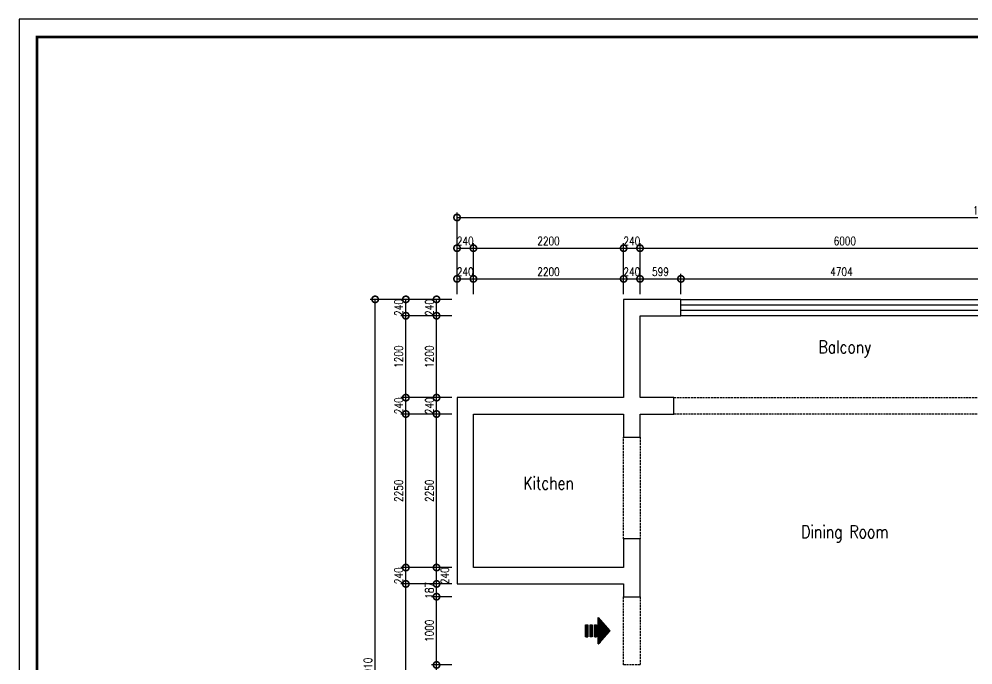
# Model space of a CAD drawing. Header units: millimetres. Extents: x 0 to 211505, y 0 to 22276.
# Drawn here: x 72002 to 85973, y 12811 to 22276 of the extents above; entities that cross this region are included whole.
import ezdxf

# ---------------------------------------------------------------- set-up
doc = ezdxf.new("R2010")
doc.units = ezdxf.units.MM
doc.linetypes.add('HIDDEN_JURAN', pattern=[1.4, 1, -0.4])
for name, color, linetype in [('P-其他元素', 1, 'Continuous'), ('P-墙体', 160, 'Continuous'), ('P-墙洞', 14, 'HIDDEN_JURAN'), ('P-房间名', 2, 'Continuous'), ('P-标注', 44, 'Continuous'), ('P-玻璃窗', 136, 'Continuous')]:
    doc.layers.add(name, color=color, linetype=linetype)
doc.styles.add('标准', font='simplex.shx', dxfattribs={"width": 0.8, "bigfont": 'gbcbig.shx'})
doc.dimstyles.new('sjj_1-075', dxfattribs={"dimscale": 75, "dimtxt": 1.6, "dimasz": 2.5, "dimexe": 1, "dimexo": 1, "dimgap": 0.6, "dimtad": 1, "dimdec": 0, "dimzin": 12, "dimdsep": 46, "dimtxsty": '标准', "dimblk": 'DOTSMALL', "dimblk1": 'DOTSMALL', "dimblk2": 'DOTSMALL', "dimcen": 0.125, "dimclrd": 3, "dimclre": 3, "dimclrt": 14, "dimadec": 0, "dimazin": 0, "dimtfac": 1, "dimtdec": 0, "dimtix": 1, "dimtmove": 2, "dimatfit": 3, "dimldrblk": 'DOTSMALL', "dimfxl": 6, "dimfxlon": 1, "dimtvp": 1, "dimtolj": 1, "dimtzin": 0, "dimarcsym": 0})
pattern_1 = [(135, (-41924.8837, 660.13651), (-0.05303300859, -0.05303300859), [])]

# ---------------------------------------------------------------- blocks, each defined once
blk = doc.blocks.new('sjj_进门方向')
h = blk.add_hatch()
h.set_pattern_fill('ANSI31', color=250, scale=0.6, angle=90, style=0)
h.set_pattern_definition(pattern_1)
h.paths.add_polyline_path([(-192, 9), (0, 180), (193, 9)])
h = blk.add_hatch()
h.set_pattern_fill('ANSI31', color=250, scale=0.6, angle=90, style=0)
h.set_pattern_definition(pattern_1)
h.paths.add_polyline_path([(88, -20), (-87, -20), (-87, -49), (88, -49)])
h = blk.add_hatch()
h.set_pattern_fill('ANSI31', color=250, scale=0.6, angle=90, style=0)
h.set_pattern_definition(pattern_1)
h.paths.add_polyline_path([(-87, -145), (88, -145), (88, -180), (-87, -180)])
h.paths.add_polyline_path([(-87, -81), (88, -81), (88, -110), (-87, -110)])
blk.add_lwpolyline([(-193, 9), (0, 180), (193, 9), (-193, 9)])
for points in [[(-87, -20), (87, -20), (87, -49), (-87, -49)], [(-87, -81), (87, -81), (87, -110), (-87, -110)], [(-87, -145), (87, -145), (87, -180), (-87, -180)]]:
    blk.add_lwpolyline(points, close=True)
blk = doc.blocks.new('_DotSmall')
at = {"color": 0, "linetype": 'ByBlock', "const_width": 0.5}
blk.add_lwpolyline([(-0.0625, 0, 1), (0.0625, 0, 1)], format="xyb", close=True, dxfattribs=at)
blk = doc.blocks.new('*D1498')
at = {"layer": 'DEFPOINTS', "color": 0}
for p in [(77217, 18168), (77667, 18168), (77667, 7258)]:
    blk.add_point(p, dxfattribs=at)
at = {"layer": 'P-标注', "color": 3, "lineweight": -2}
for p, q in [((77592, 18168), (77142, 18168)), ((77217, 7258), (77217, 18168)), ((77592, 7258), (77142, 7258))]:
    blk.add_line(p, q, dxfattribs=at)
at = {"layer": 'P-标注', "color": 3, "lineweight": -2, "xscale": 187.5, "yscale": 187.5, "zscale": 187.5}
for p, rotation in [((77217, 18168), 89.99998127603163), ((77217, 7258), 269.9999812760316)]:
    blk.add_blockref('_DotSmall', p, dxfattribs=dict(at, rotation=rotation))
at = {"layer": 'P-标注', "color": 14, "insert": (77112, 12713), "char_height": 120, "attachment_point": 5, "rotation": 90, "style": '标准'}
blk.add_mtext('\\A1;10910', dxfattribs=at)
blk = doc.blocks.new('*D1499')
at = {"layer": 'DEFPOINTS', "color": 0}
for p in [(93937, 19368), (78417, 18918), (93937, 18918)]:
    blk.add_point(p, dxfattribs=at)
at = {"layer": 'P-标注', "color": 3, "lineweight": -2}
for p, q in [((78417, 18993), (78417, 19443)), ((93937, 18993), (93937, 19443)), ((78417, 19368), (93937, 19368))]:
    blk.add_line(p, q, dxfattribs=at)
at = {"layer": 'P-标注', "color": 3, "lineweight": -2, "xscale": 187.5, "yscale": 187.5, "zscale": 187.5, "rotation": 180}
blk.add_blockref('_DotSmall', (78417, 19368), dxfattribs=at)
at = {"layer": 'P-标注', "color": 3, "lineweight": -2, "xscale": 187.5, "yscale": 187.5, "zscale": 187.5}
blk.add_blockref('_DotSmall', (93937, 19368), dxfattribs=at)
at = {"layer": 'P-标注', "color": 14, "insert": (86177, 19473), "char_height": 120, "attachment_point": 5, "style": '标准'}
blk.add_mtext('\\A1;15520', dxfattribs=at)
blk = doc.blocks.new('*D1502')
at = {"layer": 'DEFPOINTS', "color": 0}
for p in [(77667, 13998), (78117, 13998), (78117, 7258)]:
    blk.add_point(p, dxfattribs=at)
at = {"layer": 'P-标注', "color": 3, "lineweight": -2}
for p, q in [((78042, 13998), (77592, 13998)), ((77667, 7258), (77667, 13998)), ((78042, 7258), (77592, 7258))]:
    blk.add_line(p, q, dxfattribs=at)
at = {"layer": 'P-标注', "color": 3, "lineweight": -2, "xscale": 187.5, "yscale": 187.5, "zscale": 187.5}
for p, rotation in [((77667, 13998), 89.99998127603163), ((77667, 7258), 269.9999812760316)]:
    blk.add_blockref('_DotSmall', p, dxfattribs=dict(at, rotation=rotation))
at = {"layer": 'P-标注', "color": 14, "insert": (77562, 10628), "char_height": 120, "attachment_point": 5, "rotation": 90, "style": '标准'}
blk.add_mtext('\\A1;6740', dxfattribs=at)
blk = doc.blocks.new('*D1503')
at = {"layer": 'DEFPOINTS', "color": 0}
for p in [(77667, 14238), (78117, 14238), (78117, 13998)]:
    blk.add_point(p, dxfattribs=at)
at = {"layer": 'P-标注', "color": 3, "lineweight": -2}
for p, q in [((78042, 14238), (77592, 14238)), ((77667, 13998), (77667, 14238)), ((78042, 13998), (77592, 13998))]:
    blk.add_line(p, q, dxfattribs=at)
at = {"layer": 'P-标注', "color": 3, "lineweight": -2, "xscale": 187.5, "yscale": 187.5, "zscale": 187.5}
for p, rotation in [((77667, 14238), 269.9999812760311), ((77667, 13998), 89.99998127603108)]:
    blk.add_blockref('_DotSmall', p, dxfattribs=dict(at, rotation=rotation))
at = {"layer": 'P-标注', "color": 14, "insert": (77562, 14118), "char_height": 120, "attachment_point": 5, "rotation": 90, "style": '标准'}
blk.add_mtext('\\A1;240', dxfattribs=at)
blk = doc.blocks.new('*D1504')
at = {"layer": 'DEFPOINTS', "color": 0}
for p in [(77667, 16488), (78117, 16488), (78117, 14238)]:
    blk.add_point(p, dxfattribs=at)
at = {"layer": 'P-标注', "color": 3, "lineweight": -2}
for p, q in [((78042, 16488), (77592, 16488)), ((77667, 14238), (77667, 16488)), ((78042, 14238), (77592, 14238))]:
    blk.add_line(p, q, dxfattribs=at)
at = {"layer": 'P-标注', "color": 3, "lineweight": -2, "xscale": 187.5, "yscale": 187.5, "zscale": 187.5}
for p, rotation in [((77667, 16488), 89.99998127603172), ((77667, 14238), 269.9999812760317)]:
    blk.add_blockref('_DotSmall', p, dxfattribs=dict(at, rotation=rotation))
at = {"layer": 'P-标注', "color": 14, "insert": (77562, 15363), "char_height": 120, "attachment_point": 5, "rotation": 90, "style": '标准'}
blk.add_mtext('\\A1;2250', dxfattribs=at)
blk = doc.blocks.new('*D1505')
at = {"layer": 'DEFPOINTS', "color": 0}
for p in [(77667, 16728), (78117, 16728), (78117, 16488)]:
    blk.add_point(p, dxfattribs=at)
at = {"layer": 'P-标注', "color": 3, "lineweight": -2}
for p, q in [((78042, 16728), (77592, 16728)), ((77667, 16488), (77667, 16728)), ((78042, 16488), (77592, 16488))]:
    blk.add_line(p, q, dxfattribs=at)
at = {"layer": 'P-标注', "color": 3, "lineweight": -2, "xscale": 187.5, "yscale": 187.5, "zscale": 187.5}
for p, rotation in [((77667, 16728), 269.9999812760311), ((77667, 16488), 89.99998127603108)]:
    blk.add_blockref('_DotSmall', p, dxfattribs=dict(at, rotation=rotation))
at = {"layer": 'P-标注', "color": 14, "insert": (77562, 16608), "char_height": 120, "attachment_point": 5, "rotation": 90, "style": '标准'}
blk.add_mtext('\\A1;240', dxfattribs=at)
blk = doc.blocks.new('*D1506')
at = {"layer": 'DEFPOINTS', "color": 0}
for p in [(77667, 17928), (78117, 17928), (78117, 16728)]:
    blk.add_point(p, dxfattribs=at)
at = {"layer": 'P-标注', "color": 3, "lineweight": -2}
for p, q in [((78042, 17928), (77592, 17928)), ((77667, 16728), (77667, 17928)), ((78042, 16728), (77592, 16728))]:
    blk.add_line(p, q, dxfattribs=at)
at = {"layer": 'P-标注', "color": 3, "lineweight": -2, "xscale": 187.5, "yscale": 187.5, "zscale": 187.5}
for p, rotation in [((77667, 17928), 89.99998127603176), ((77667, 16728), 269.9999812760317)]:
    blk.add_blockref('_DotSmall', p, dxfattribs=dict(at, rotation=rotation))
at = {"layer": 'P-标注', "color": 14, "insert": (77562, 17328), "char_height": 120, "attachment_point": 5, "rotation": 90, "style": '标准'}
blk.add_mtext('\\A1;1200', dxfattribs=at)
blk = doc.blocks.new('*D1507')
at = {"layer": 'DEFPOINTS', "color": 0}
for p in [(77667, 18168), (78117, 18168), (78117, 17928)]:
    blk.add_point(p, dxfattribs=at)
at = {"layer": 'P-标注', "color": 3, "lineweight": -2}
for p, q in [((78042, 18168), (77592, 18168)), ((77667, 17928), (77667, 18168)), ((78042, 17928), (77592, 17928))]:
    blk.add_line(p, q, dxfattribs=at)
at = {"layer": 'P-标注', "color": 3, "lineweight": -2, "xscale": 187.5, "yscale": 187.5, "zscale": 187.5}
for p, rotation in [((77667, 18168), 269.9999812760311), ((77667, 17928), 89.99998127603108)]:
    blk.add_blockref('_DotSmall', p, dxfattribs=dict(at, rotation=rotation))
at = {"layer": 'P-标注', "color": 14, "insert": (77562, 18048), "char_height": 120, "attachment_point": 5, "rotation": 90, "style": '标准'}
blk.add_mtext('\\A1;240', dxfattribs=at)
blk = doc.blocks.new('*D1508')
at = {"layer": 'DEFPOINTS', "color": 0}
for p in [(78657, 18918), (78417, 18468), (78657, 18468)]:
    blk.add_point(p, dxfattribs=at)
at = {"layer": 'P-标注', "color": 3, "lineweight": -2}
for p, q in [((78417, 18543), (78417, 18993)), ((78417, 18918), (78657, 18918)), ((78657, 18543), (78657, 18993))]:
    blk.add_line(p, q, dxfattribs=at)
at = {"layer": 'P-标注', "color": 3, "lineweight": -2, "xscale": 187.5, "yscale": 187.5, "zscale": 187.5}
blk.add_blockref('_DotSmall', (78417, 18918), dxfattribs=at)
at = {"layer": 'P-标注', "color": 3, "lineweight": -2, "xscale": 187.5, "yscale": 187.5, "zscale": 187.5, "rotation": 180}
blk.add_blockref('_DotSmall', (78657, 18918), dxfattribs=at)
at = {"layer": 'P-标注', "color": 14, "insert": (78537, 19023), "char_height": 120, "attachment_point": 5, "style": '标准'}
blk.add_mtext('\\A1;240', dxfattribs=at)
blk = doc.blocks.new('*D1509')
at = {"layer": 'DEFPOINTS', "color": 0}
for p in [(80857, 18918), (78657, 18468), (80857, 18468)]:
    blk.add_point(p, dxfattribs=at)
at = {"layer": 'P-标注', "color": 3, "lineweight": -2}
for p, q in [((78657, 18543), (78657, 18993)), ((78657, 18918), (80857, 18918)), ((80857, 18543), (80857, 18993))]:
    blk.add_line(p, q, dxfattribs=at)
at = {"layer": 'P-标注', "color": 3, "lineweight": -2, "xscale": 187.5, "yscale": 187.5, "zscale": 187.5, "rotation": 180}
blk.add_blockref('_DotSmall', (78657, 18918), dxfattribs=at)
at = {"layer": 'P-标注', "color": 3, "lineweight": -2, "xscale": 187.5, "yscale": 187.5, "zscale": 187.5}
blk.add_blockref('_DotSmall', (80857, 18918), dxfattribs=at)
at = {"layer": 'P-标注', "color": 14, "insert": (79757, 19023), "char_height": 120, "attachment_point": 5, "style": '标准'}
blk.add_mtext('\\A1;2200', dxfattribs=at)
blk = doc.blocks.new('*D1510')
at = {"layer": 'DEFPOINTS', "color": 0}
for p in [(81097, 18918), (80857, 18468), (81097, 18468)]:
    blk.add_point(p, dxfattribs=at)
at = {"layer": 'P-标注', "color": 3, "lineweight": -2}
for p, q in [((80857, 18543), (80857, 18993)), ((80857, 18918), (81097, 18918)), ((81097, 18543), (81097, 18993))]:
    blk.add_line(p, q, dxfattribs=at)
at = {"layer": 'P-标注', "color": 3, "lineweight": -2, "xscale": 187.5, "yscale": 187.5, "zscale": 187.5}
blk.add_blockref('_DotSmall', (80857, 18918), dxfattribs=at)
at = {"layer": 'P-标注', "color": 3, "lineweight": -2, "xscale": 187.5, "yscale": 187.5, "zscale": 187.5, "rotation": 180}
blk.add_blockref('_DotSmall', (81097, 18918), dxfattribs=at)
at = {"layer": 'P-标注', "color": 14, "insert": (80977, 19023), "char_height": 120, "attachment_point": 5, "style": '标准'}
blk.add_mtext('\\A1;240', dxfattribs=at)
blk = doc.blocks.new('*D1511')
at = {"layer": 'DEFPOINTS', "color": 0}
for p in [(87097, 18918), (81097, 18468), (87097, 18468)]:
    blk.add_point(p, dxfattribs=at)
at = {"layer": 'P-标注', "color": 3, "lineweight": -2}
for p, q in [((81097, 18543), (81097, 18993)), ((81097, 18918), (87097, 18918)), ((87097, 18543), (87097, 18993))]:
    blk.add_line(p, q, dxfattribs=at)
at = {"layer": 'P-标注', "color": 3, "lineweight": -2, "xscale": 187.5, "yscale": 187.5, "zscale": 187.5, "rotation": 180}
blk.add_blockref('_DotSmall', (81097, 18918), dxfattribs=at)
at = {"layer": 'P-标注', "color": 3, "lineweight": -2, "xscale": 187.5, "yscale": 187.5, "zscale": 187.5}
blk.add_blockref('_DotSmall', (87097, 18918), dxfattribs=at)
at = {"layer": 'P-标注', "color": 14, "insert": (84097, 19023), "char_height": 120, "attachment_point": 5, "style": '标准'}
blk.add_mtext('\\A1;6000', dxfattribs=at)
blk = doc.blocks.new('*D1536')
at = {"layer": 'DEFPOINTS', "color": 0}
for p in [(78117, 12811), (78417, 12811), (78417, 7258)]:
    blk.add_point(p, dxfattribs=at)
at = {"layer": 'P-标注', "color": 3, "lineweight": -2}
for p, q in [((78342, 12811), (78042, 12811)), ((78117, 7258), (78117, 12811)), ((78342, 7258), (78042, 7258))]:
    blk.add_line(p, q, dxfattribs=at)
at = {"layer": 'P-标注', "color": 3, "lineweight": -2, "xscale": 187.5, "yscale": 187.5, "zscale": 187.5}
for p, rotation in [((78117, 12811), 89.99998127603162), ((78117, 7258), 269.9999812760316)]:
    blk.add_blockref('_DotSmall', p, dxfattribs=dict(at, rotation=rotation))
at = {"layer": 'P-标注', "color": 14, "insert": (78012, 10034), "char_height": 120, "attachment_point": 5, "rotation": 90, "style": '标准'}
blk.add_mtext('\\A1;5553', dxfattribs=at)
blk = doc.blocks.new('*D1537')
at = {"layer": 'DEFPOINTS', "color": 0}
for p in [(78117, 13811), (78417, 13811), (78417, 12811)]:
    blk.add_point(p, dxfattribs=at)
at = {"layer": 'P-标注', "color": 3, "lineweight": -2}
for p, q in [((78342, 13811), (78042, 13811)), ((78117, 12811), (78117, 13811)), ((78342, 12811), (78042, 12811))]:
    blk.add_line(p, q, dxfattribs=at)
at = {"layer": 'P-标注', "color": 3, "lineweight": -2, "xscale": 187.5, "yscale": 187.5, "zscale": 187.5}
for p, rotation in [((78117, 13811), 89.9999812760319), ((78117, 12811), 269.9999812760319)]:
    blk.add_blockref('_DotSmall', p, dxfattribs=dict(at, rotation=rotation))
at = {"layer": 'P-标注', "color": 14, "insert": (78012, 13311), "char_height": 120, "attachment_point": 5, "rotation": 90, "style": '标准'}
blk.add_mtext('\\A1;1000', dxfattribs=at)
blk = doc.blocks.new('*D1538')
at = {"layer": 'DEFPOINTS', "color": 0}
for p in [(78117, 13998), (78417, 13998), (78417, 13811)]:
    blk.add_point(p, dxfattribs=at)
at = {"layer": 'P-标注', "color": 3, "lineweight": -2}
for p, q in [((78342, 13998), (78042, 13998)), ((78117, 13811), (78117, 13998)), ((78342, 13811), (78042, 13811))]:
    blk.add_line(p, q, dxfattribs=at)
at = {"layer": 'P-标注', "color": 3, "lineweight": -2, "xscale": 187.5, "yscale": 187.5, "zscale": 187.5}
for p, rotation in [((78117, 13998), 269.9999812760308), ((78117, 13811), 89.99998127603078)]:
    blk.add_blockref('_DotSmall', p, dxfattribs=dict(at, rotation=rotation))
at = {"layer": 'P-标注', "color": 14, "insert": (78012, 13904), "char_height": 120, "attachment_point": 5, "rotation": 90, "style": '标准'}
blk.add_mtext('\\A1;187', dxfattribs=at)
blk = doc.blocks.new('*D1539')
at = {"layer": 'DEFPOINTS', "color": 0}
for p in [(78117, 14238), (78417, 14238), (78417, 13998)]:
    blk.add_point(p, dxfattribs=at)
at = {"layer": 'P-标注', "color": 3, "lineweight": -2}
for p, q in [((78342, 14238), (78042, 14238)), ((78117, 13998), (78117, 14238)), ((78342, 13998), (78042, 13998))]:
    blk.add_line(p, q, dxfattribs=at)
at = {"layer": 'P-标注', "color": 3, "lineweight": -2, "xscale": 187.5, "yscale": 187.5, "zscale": 187.5}
for p, rotation in [((78117, 14238), 89.99998127603108), ((78117, 13998), 269.9999812760311)]:
    blk.add_blockref('_DotSmall', p, dxfattribs=dict(at, rotation=rotation))
at = {"layer": 'P-标注', "color": 14, "insert": (78237, 14118), "char_height": 120, "attachment_point": 5, "rotation": 90, "style": '标准'}
blk.add_mtext('\\A1;240', dxfattribs=at)
blk = doc.blocks.new('*D1540')
at = {"layer": 'DEFPOINTS', "color": 0}
for p in [(78117, 16488), (78417, 16488), (78417, 14238)]:
    blk.add_point(p, dxfattribs=at)
at = {"layer": 'P-标注', "color": 3, "lineweight": -2}
for p, q in [((78342, 16488), (78042, 16488)), ((78117, 14238), (78117, 16488)), ((78342, 14238), (78042, 14238))]:
    blk.add_line(p, q, dxfattribs=at)
at = {"layer": 'P-标注', "color": 3, "lineweight": -2, "xscale": 187.5, "yscale": 187.5, "zscale": 187.5}
for p, rotation in [((78117, 16488), 89.99998127603172), ((78117, 14238), 269.9999812760317)]:
    blk.add_blockref('_DotSmall', p, dxfattribs=dict(at, rotation=rotation))
at = {"layer": 'P-标注', "color": 14, "insert": (78012, 15363), "char_height": 120, "attachment_point": 5, "rotation": 90, "style": '标准'}
blk.add_mtext('\\A1;2250', dxfattribs=at)
blk = doc.blocks.new('*D1541')
at = {"layer": 'DEFPOINTS', "color": 0}
for p in [(78117, 16728), (78417, 16728), (78417, 16488)]:
    blk.add_point(p, dxfattribs=at)
at = {"layer": 'P-标注', "color": 3, "lineweight": -2}
for p, q in [((78342, 16728), (78042, 16728)), ((78117, 16488), (78117, 16728)), ((78342, 16488), (78042, 16488))]:
    blk.add_line(p, q, dxfattribs=at)
at = {"layer": 'P-标注', "color": 3, "lineweight": -2, "xscale": 187.5, "yscale": 187.5, "zscale": 187.5}
for p, rotation in [((78117, 16728), 269.9999812760311), ((78117, 16488), 89.99998127603108)]:
    blk.add_blockref('_DotSmall', p, dxfattribs=dict(at, rotation=rotation))
at = {"layer": 'P-标注', "color": 14, "insert": (78012, 16608), "char_height": 120, "attachment_point": 5, "rotation": 90, "style": '标准'}
blk.add_mtext('\\A1;240', dxfattribs=at)
blk = doc.blocks.new('*D1542')
at = {"layer": 'DEFPOINTS', "color": 0}
for p in [(78117, 17928), (78417, 17928), (78417, 16728)]:
    blk.add_point(p, dxfattribs=at)
at = {"layer": 'P-标注', "color": 3, "lineweight": -2}
for p, q in [((78342, 17928), (78042, 17928)), ((78117, 16728), (78117, 17928)), ((78342, 16728), (78042, 16728))]:
    blk.add_line(p, q, dxfattribs=at)
at = {"layer": 'P-标注', "color": 3, "lineweight": -2, "xscale": 187.5, "yscale": 187.5, "zscale": 187.5}
for p, rotation in [((78117, 17928), 89.99998127603176), ((78117, 16728), 269.9999812760317)]:
    blk.add_blockref('_DotSmall', p, dxfattribs=dict(at, rotation=rotation))
at = {"layer": 'P-标注', "color": 14, "insert": (78012, 17328), "char_height": 120, "attachment_point": 5, "rotation": 90, "style": '标准'}
blk.add_mtext('\\A1;1200', dxfattribs=at)
blk = doc.blocks.new('*D1543')
at = {"layer": 'DEFPOINTS', "color": 0}
for p in [(78117, 18168), (78417, 18168), (78417, 17928)]:
    blk.add_point(p, dxfattribs=at)
at = {"layer": 'P-标注', "color": 3, "lineweight": -2}
for p, q in [((78342, 18168), (78042, 18168)), ((78117, 17928), (78117, 18168)), ((78342, 17928), (78042, 17928))]:
    blk.add_line(p, q, dxfattribs=at)
at = {"layer": 'P-标注', "color": 3, "lineweight": -2, "xscale": 187.5, "yscale": 187.5, "zscale": 187.5}
for p, rotation in [((78117, 18168), 269.9999812760311), ((78117, 17928), 89.99998127603108)]:
    blk.add_blockref('_DotSmall', p, dxfattribs=dict(at, rotation=rotation))
at = {"layer": 'P-标注', "color": 14, "insert": (78012, 18048), "char_height": 120, "attachment_point": 5, "rotation": 90, "style": '标准'}
blk.add_mtext('\\A1;240', dxfattribs=at)
blk = doc.blocks.new('*D1544')
at = {"layer": 'DEFPOINTS', "color": 0}
for p in [(78657, 18468), (78417, 18168), (78657, 18168)]:
    blk.add_point(p, dxfattribs=at)
at = {"layer": 'P-标注', "color": 3, "lineweight": -2}
for p, q in [((78417, 18243), (78417, 18543)), ((78417, 18468), (78657, 18468)), ((78657, 18243), (78657, 18543))]:
    blk.add_line(p, q, dxfattribs=at)
at = {"layer": 'P-标注', "color": 3, "lineweight": -2, "xscale": 187.5, "yscale": 187.5, "zscale": 187.5}
blk.add_blockref('_DotSmall', (78417, 18468), dxfattribs=at)
at = {"layer": 'P-标注', "color": 3, "lineweight": -2, "xscale": 187.5, "yscale": 187.5, "zscale": 187.5, "rotation": 180}
blk.add_blockref('_DotSmall', (78657, 18468), dxfattribs=at)
at = {"layer": 'P-标注', "color": 14, "insert": (78537, 18573), "char_height": 120, "attachment_point": 5, "style": '标准'}
blk.add_mtext('\\A1;240', dxfattribs=at)
blk = doc.blocks.new('*D1545')
at = {"layer": 'DEFPOINTS', "color": 0}
for p in [(80857, 18468), (78657, 18168), (80857, 18168)]:
    blk.add_point(p, dxfattribs=at)
at = {"layer": 'P-标注', "color": 3, "lineweight": -2}
for p, q in [((78657, 18243), (78657, 18543)), ((78657, 18468), (80857, 18468)), ((80857, 18243), (80857, 18543))]:
    blk.add_line(p, q, dxfattribs=at)
at = {"layer": 'P-标注', "color": 3, "lineweight": -2, "xscale": 187.5, "yscale": 187.5, "zscale": 187.5, "rotation": 180}
blk.add_blockref('_DotSmall', (78657, 18468), dxfattribs=at)
at = {"layer": 'P-标注', "color": 3, "lineweight": -2, "xscale": 187.5, "yscale": 187.5, "zscale": 187.5}
blk.add_blockref('_DotSmall', (80857, 18468), dxfattribs=at)
at = {"layer": 'P-标注', "color": 14, "insert": (79757, 18573), "char_height": 120, "attachment_point": 5, "style": '标准'}
blk.add_mtext('\\A1;2200', dxfattribs=at)
blk = doc.blocks.new('*D1546')
at = {"layer": 'DEFPOINTS', "color": 0}
for p in [(81097, 18468), (80857, 18168), (81097, 18168)]:
    blk.add_point(p, dxfattribs=at)
at = {"layer": 'P-标注', "color": 3, "lineweight": -2}
for p, q in [((80857, 18243), (80857, 18543)), ((80857, 18468), (81097, 18468)), ((81097, 18243), (81097, 18543))]:
    blk.add_line(p, q, dxfattribs=at)
at = {"layer": 'P-标注', "color": 3, "lineweight": -2, "xscale": 187.5, "yscale": 187.5, "zscale": 187.5}
blk.add_blockref('_DotSmall', (80857, 18468), dxfattribs=at)
at = {"layer": 'P-标注', "color": 3, "lineweight": -2, "xscale": 187.5, "yscale": 187.5, "zscale": 187.5, "rotation": 180}
blk.add_blockref('_DotSmall', (81097, 18468), dxfattribs=at)
at = {"layer": 'P-标注', "color": 14, "insert": (80977, 18573), "char_height": 120, "attachment_point": 5, "style": '标准'}
blk.add_mtext('\\A1;240', dxfattribs=at)
blk = doc.blocks.new('*D1547')
at = {"layer": 'DEFPOINTS', "color": 0}
for p in [(81696, 18468), (81097, 18168), (81696, 18168)]:
    blk.add_point(p, dxfattribs=at)
at = {"layer": 'P-标注', "color": 3, "lineweight": -2}
for p, q in [((81097, 18243), (81097, 18543)), ((81097, 18468), (81696, 18468)), ((81696, 18243), (81696, 18543))]:
    blk.add_line(p, q, dxfattribs=at)
at = {"layer": 'P-标注', "color": 3, "lineweight": -2, "xscale": 187.5, "yscale": 187.5, "zscale": 187.5, "rotation": 180}
blk.add_blockref('_DotSmall', (81097, 18468), dxfattribs=at)
at = {"layer": 'P-标注', "color": 3, "lineweight": -2, "xscale": 187.5, "yscale": 187.5, "zscale": 187.5}
blk.add_blockref('_DotSmall', (81696, 18468), dxfattribs=at)
at = {"layer": 'P-标注', "color": 14, "insert": (81397, 18573), "char_height": 120, "attachment_point": 5, "style": '标准'}
blk.add_mtext('\\A1;599', dxfattribs=at)
blk = doc.blocks.new('*D1548')
at = {"layer": 'DEFPOINTS', "color": 0}
for p in [(86400, 18468), (81696, 18168), (86400, 18168)]:
    blk.add_point(p, dxfattribs=at)
at = {"layer": 'P-标注', "color": 3, "lineweight": -2}
for p, q in [((81696, 18243), (81696, 18543)), ((81696, 18468), (86400, 18468)), ((86400, 18243), (86400, 18543))]:
    blk.add_line(p, q, dxfattribs=at)
at = {"layer": 'P-标注', "color": 3, "lineweight": -2, "xscale": 187.5, "yscale": 187.5, "zscale": 187.5, "rotation": 180}
blk.add_blockref('_DotSmall', (81696, 18468), dxfattribs=at)
at = {"layer": 'P-标注', "color": 3, "lineweight": -2, "xscale": 187.5, "yscale": 187.5, "zscale": 187.5}
blk.add_blockref('_DotSmall', (86400, 18468), dxfattribs=at)
at = {"layer": 'P-标注', "color": 14, "insert": (84048, 18573), "char_height": 120, "attachment_point": 5, "style": '标准'}
blk.add_mtext('\\A1;4704', dxfattribs=at)
blk = doc.blocks.new('home_blk_134')
at = {"layer": 'P-玻璃窗'}
blk.add_lwpolyline([(235518.845291, 29455), (240222.724215, 29455), (240222.724215, 29215), (235518.845291, 29215)], close=True, dxfattribs=at)
for points in [[(235518.845291, 29375), (240222.724215, 29375)], [(235518.845291, 29295), (240222.724215, 29295)]]:
    blk.add_lwpolyline(points, dxfattribs=at)
blk = doc.blocks.new('title_block_a3')
at = {"color": 142}
for p, q in [((420, 297), (0, 297)), ((0, 297), (0, 0))]:
    blk.add_line(p, q, dxfattribs=at)
at = {"color": 142, "const_width": 0.5}
blk.add_lwpolyline([(3.5, 293.5), (416.5, 293.5), (416.5, 3.5), (3.5, 3.5)], close=True, dxfattribs=at)

msp = doc.modelspace()

# ---------------------------------------------------------------- linework, layer by layer
at = {"layer": 'P-墙体'}
for p, q in [((81696, 18167.8), (80857.2, 18167.8)), ((80857.2, 18167.8), (80857.2, 16727.8)), ((81696, 17927.8), (81696, 18167.8)), ((81097.2, 16727.8), (81097.2, 17927.8)), ((81097.2, 17927.8), (81696, 17927.8)), ((80857.2, 16727.8), (78417.2, 16727.8)), ((78417.2, 16727.8), (78417.2, 13997.8)), ((81592.4, 16727.8), (81097.2, 16727.8)), ((81592.4, 16487.8), (81592.4, 16727.8)), ((78657.2, 14237.8), (78657.2, 16487.8)), ((78657.2, 16487.8), (80857.2, 16487.8)), ((80857.2, 16487.8), (80857.2, 16149.2)), ((81097.2, 16149.2), (81097.2, 16487.8)), ((81097.2, 16487.8), (81592.4, 16487.8)), ((80857.2, 16149.2), (81097.2, 16149.2)), ((81097.2, 14659.2), (80857.2, 14659.2)), ((80857.2, 14659.2), (80857.2, 14237.8)), ((81097.2, 13810.9), (81097.2, 14659.2)), ((80857.2, 14237.8), (78657.2, 14237.8)), ((78417.2, 13997.8), (80857.2, 13997.8)), ((80857.2, 13997.8), (80857.2, 13810.9)), ((80857.2, 13810.9), (81097.2, 13810.9))]:
    msp.add_line(p, q, dxfattribs=at)
at = {"layer": 'P-墙洞', "ltscale": 30}
for points in [[(81592.4, 16487.8), (81592.4, 16727.8), (86288.2, 16727.8), (86288.2, 16487.8)], [(81097.2, 14659.2), (80857.2, 14659.2), (80857.2, 16149.2), (81097.2, 16149.2)], [(81097.2, 12810.9), (80857.2, 12810.9), (80857.2, 13810.9), (81097.2, 13810.9)]]:
    msp.add_lwpolyline(points, close=True, dxfattribs=at)

# ---------------------------------------------------------------- block references
at = {"color": 0, "linetype": 'ByBlock', "xscale": 75.00187504687618, "yscale": 75.00187504687618, "zscale": 75.00187504687618}
msp.add_blockref('title_block_a3', (72001.8, 0), dxfattribs=at)
at = {"layer": 'P-其他元素', "color": 0, "linetype": 'ByBlock', "rotation": 270.0000187239684}
msp.add_blockref('sjj_进门方向', (80477.2, 13310.9), dxfattribs=at)
at = {"layer": 'P-玻璃窗', "color": 0, "linetype": 'ByBlock'}
msp.add_blockref('home_blk_134', (-153822.8, -11287.2), dxfattribs=at)

# ---------------------------------------------------------------- texts
at = {"layer": 'P-房间名', "char_height": 187.5, "attachment_point": 5, "style": '标准'}
for s, insert in [('Balcony', (84097.2, 17440.3)), ('Kitchen', (79757.2, 15475.3)), ('Dining Room', (84097.2, 14730.8))]:
    msp.add_mtext(s, dxfattribs=dict(at, insert=insert))

# ---------------------------------------------------------------- dimensions: what is measured, and where the dimension line sits
at = {"layer": 'P-标注'}
for base, p1, p2, picture, middle in [((93937.2, 19367.8), (78417.2, 18917.8), (93937.2, 18917.8), '*D1499', (86177.2, 19472.8)), ((78657.2, 18917.8), (78417.2, 18467.8), (78657.2, 18467.8), '*D1508', (78537.2, 19022.8)), ((80857.2, 18917.8), (78657.2, 18467.8), (80857.2, 18467.8), '*D1509', (79757.2, 19022.8)), ((81097.2, 18917.8), (80857.2, 18467.8), (81097.2, 18467.8), '*D1510', (80977.2, 19022.8)), ((87097.2, 18917.8), (81097.2, 18467.8), (87097.2, 18467.8), '*D1511', (84097.2, 19022.8)), ((78657.2, 18467.8), (78417.2, 18167.8), (78657.2, 18167.8), '*D1544', (78537.2, 18572.8)), ((80857.2, 18467.8), (78657.2, 18167.8), (80857.2, 18167.8), '*D1545', (79757.2, 18572.8)), ((81097.2, 18467.8), (80857.2, 18167.8), (81097.2, 18167.8), '*D1546', (80977.2, 18572.8)), ((81696, 18467.8), (81097.2, 18167.8), (81696, 18167.8), '*D1547', (81396.6, 18572.8)), ((86399.9, 18467.8), (81696, 18167.8), (86399.9, 18167.8), '*D1548', (84047.9, 18572.8))]:
    dim = msp.add_linear_dim(base=base, p1=p1, p2=p2, dimstyle='sjj_1-075', dxfattribs=at)
    dim.commit()
    dim.dimension.update_dxf_attribs({"geometry": picture, "text_midpoint": middle})
for base, p1, p2, picture, middle in [((77217.2, 18167.8), (77667.2, 7257.8), (77667.2, 18167.8), '*D1498', (77112.2, 12712.8)), ((77667.2, 18167.8), (78117.2, 17927.8), (78117.2, 18167.8), '*D1507', (77562.2, 18047.8)), ((78117.2, 18167.8), (78417.2, 17927.8), (78417.2, 18167.8), '*D1543', (78012.2, 18047.8)), ((77667.2, 17927.8), (78117.2, 16727.8), (78117.2, 17927.8), '*D1506', (77562.2, 17327.8)), ((78117.2, 17927.8), (78417.2, 16727.8), (78417.2, 17927.8), '*D1542', (78012.2, 17327.8)), ((77667.2, 16727.8), (78117.2, 16487.8), (78117.2, 16727.8), '*D1505', (77562.2, 16607.8)), ((78117.2, 16727.8), (78417.2, 16487.8), (78417.2, 16727.8), '*D1541', (78012.2, 16607.8)), ((77667.2, 16487.8), (78117.2, 14237.8), (78117.2, 16487.8), '*D1504', (77562.2, 15362.8)), ((78117.2, 16487.8), (78417.2, 14237.8), (78417.2, 16487.8), '*D1540', (78012.2, 15362.8)), ((77667.2, 14237.8), (78117.2, 13997.8), (78117.2, 14237.8), '*D1503', (77562.2, 14117.8)), ((77667.2, 13997.8), (78117.2, 7257.8), (78117.2, 13997.8), '*D1502', (77562.2, 10627.8)), ((78117.2, 13997.8), (78417.2, 13810.9), (78417.2, 13997.8), '*D1538', (78012.2, 13904.4)), ((78117.2, 13810.9), (78417.2, 12810.9), (78417.2, 13810.9), '*D1537', (78012.2, 13310.9)), ((78117.2, 12810.9), (78417.2, 7257.8), (78417.2, 12810.9), '*D1536', (78012.2, 10034.4))]:
    dim = msp.add_linear_dim(base=base, p1=p1, p2=p2, angle=89.99998, dimstyle='sjj_1-075', dxfattribs=at)
    dim.commit()
    dim.dimension.update_dxf_attribs({"geometry": picture, "text_midpoint": middle})
dim = msp.add_linear_dim(base=(78117.2, 14237.8), p1=(78417.2, 13997.8), p2=(78417.2, 14237.8), angle=89.99998, dimstyle='sjj_1-075', dxfattribs=at)
dim.commit()
dim.dimension.update_dxf_attribs({"geometry": '*D1539', "text_midpoint": (78237.2, 14117.8), "dimtype": 160})

doc.saveas('drawing.dxf')
